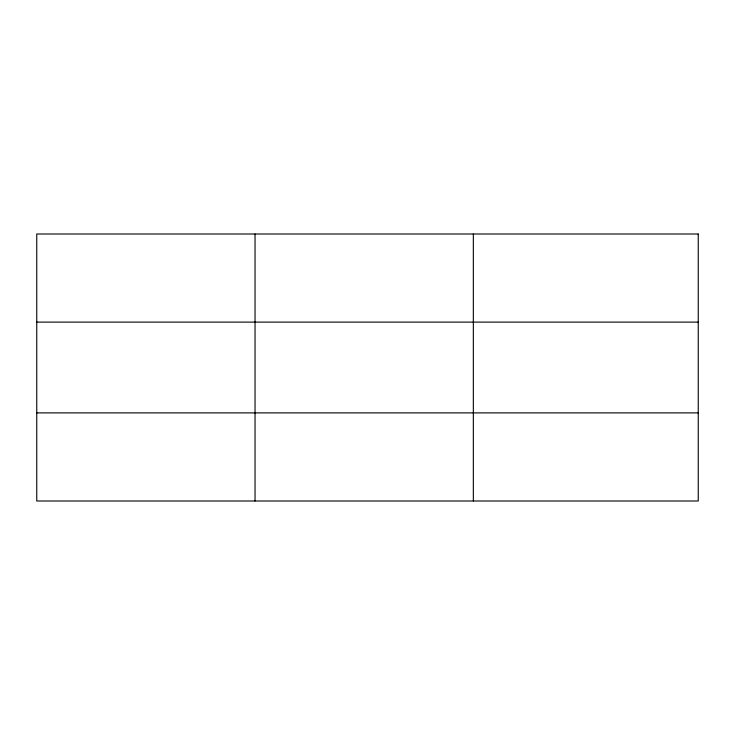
<?xml version="1.0" encoding="UTF-8"?>
<svg xmlns="http://www.w3.org/2000/svg" width="735" height="735" viewBox="0 0 735 735"><rect width="100%" height="100%" fill="white"/><g stroke="black" fill="none" stroke-linecap="round" stroke-linejoin="round"><path stroke-width="1.1" d="M255.045 234.006L255.045 500.994M473.34 234.006L473.34 500.994M36.75 322.114L698.25 322.114M36.75 412.886L698.25 412.886M698.25 234.006L698.25 500.994L36.75 500.994L36.75 234.006L698.25 234.006"/></g></svg>
